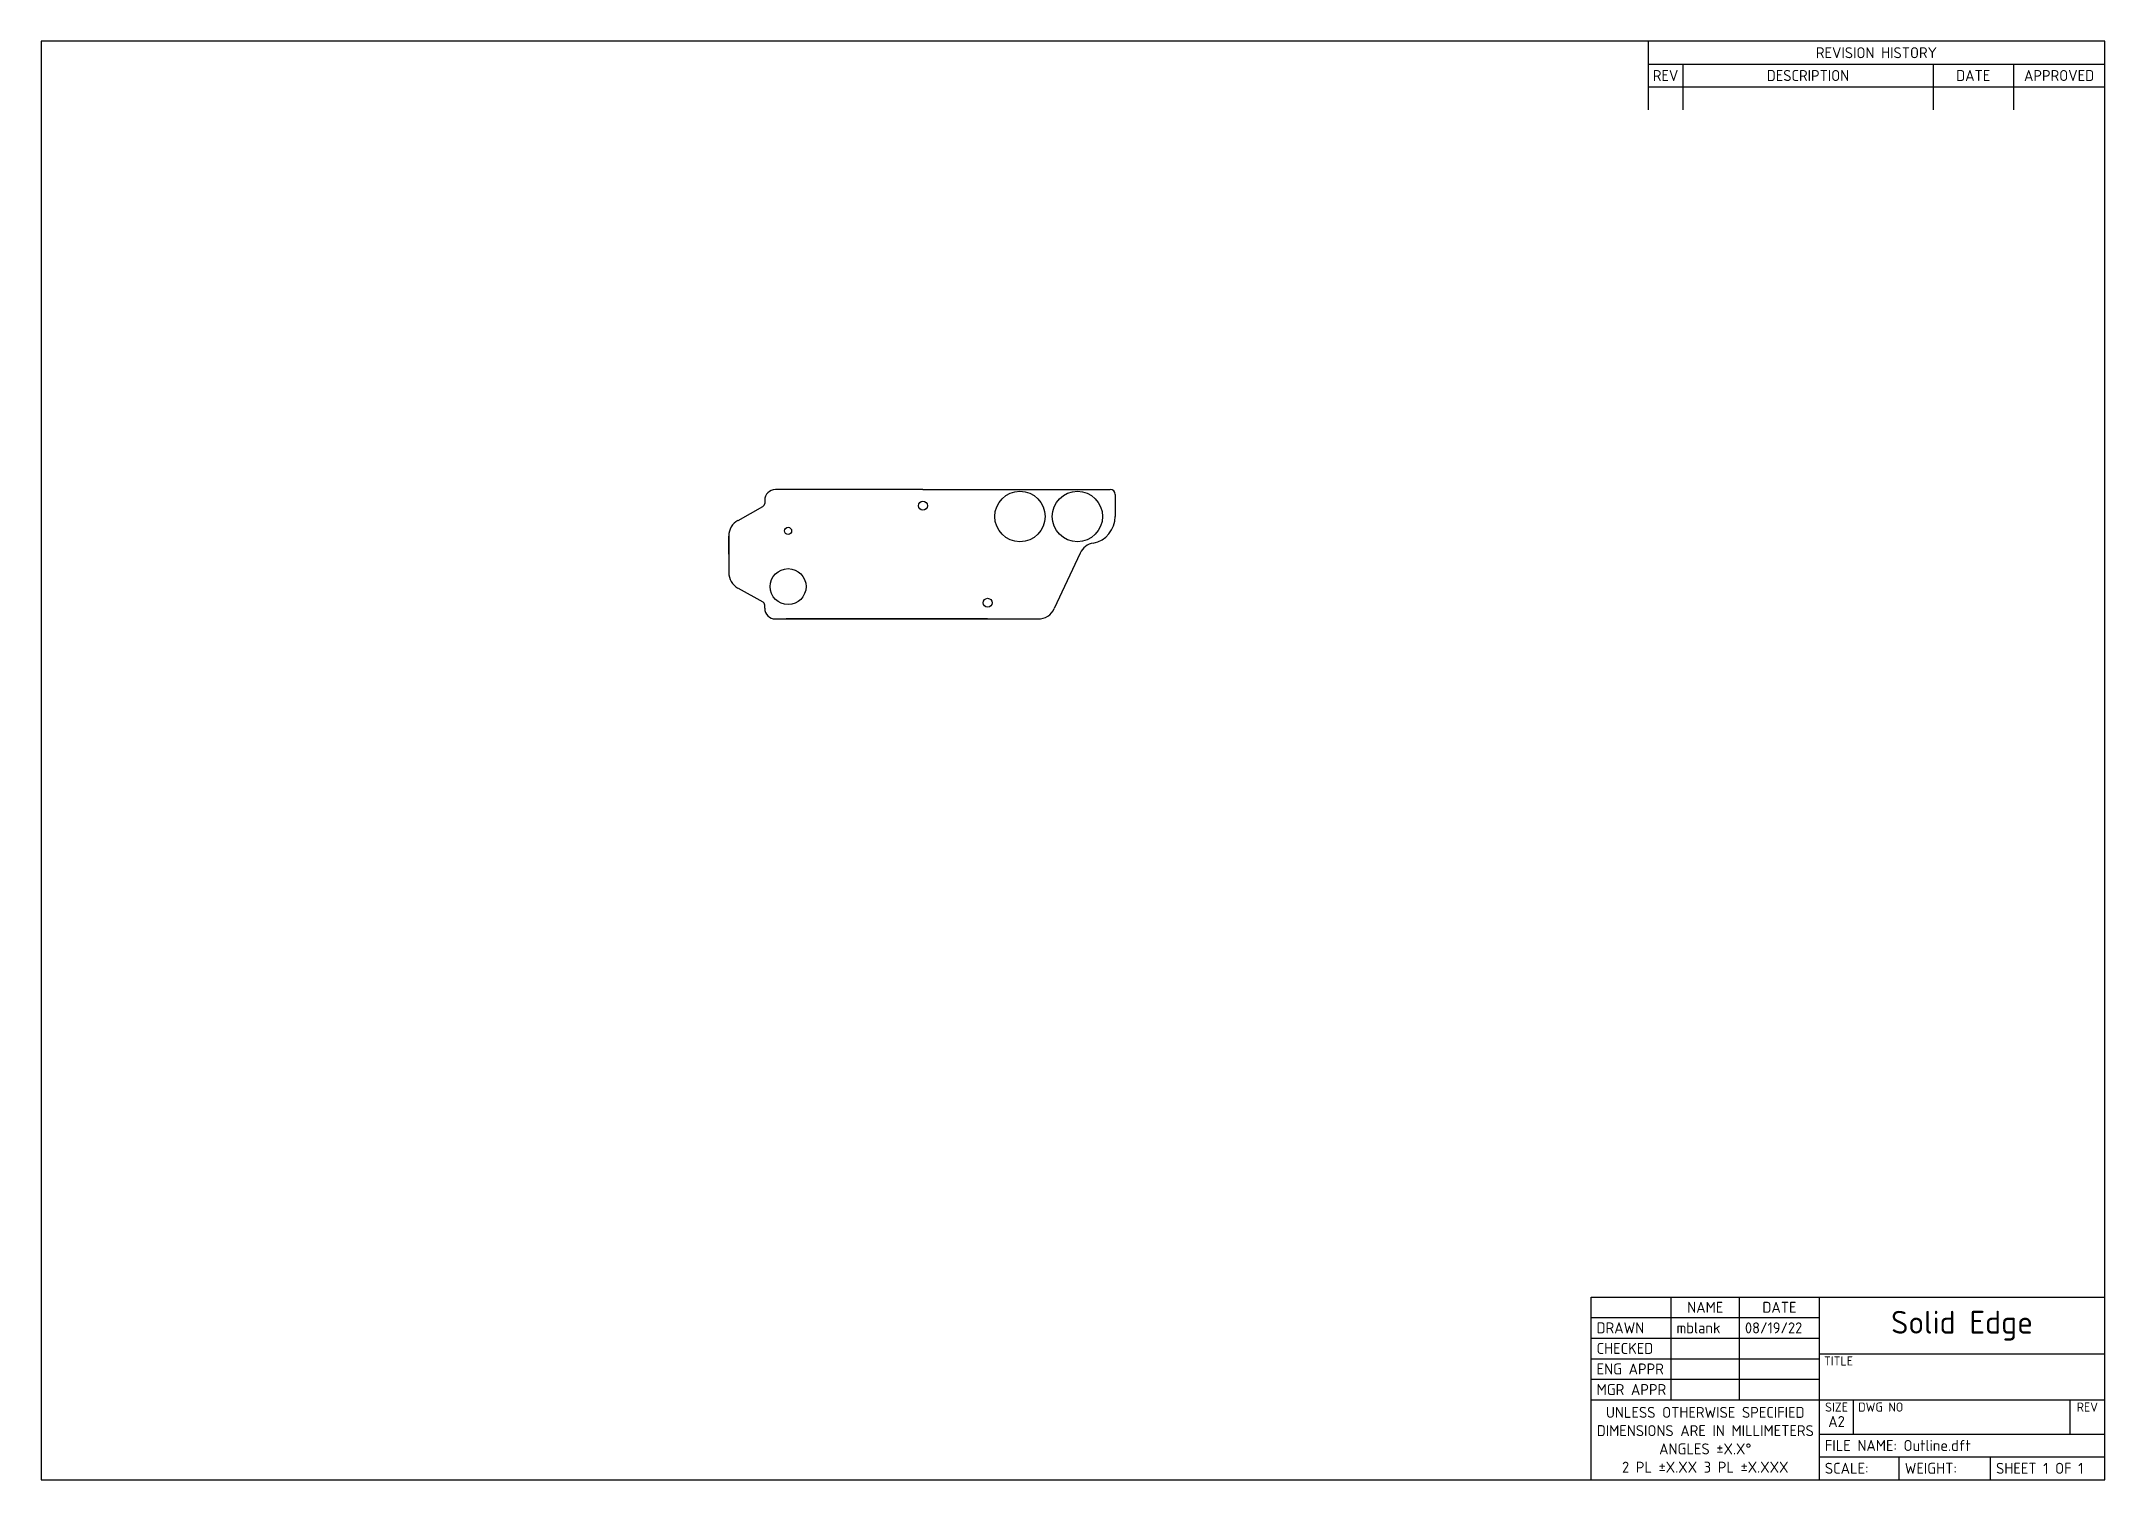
# Model space of a CAD drawing. Extents: x 10 to 584, y 10 to 410.
import ezdxf

# ---------------------------------------------------------------- set-up
doc = ezdxf.new("R2010")
doc.units = 0
doc.layers.add('DEFAULT', color=7, linetype='CONTINUOUS')

msp = doc.modelspace()

# ---------------------------------------------------------------- linework, layer by layer
at = {"layer": 'DEFAULT', "color": 7, "linetype": 'CONTINUOUS'}
for p, q in [((584, 410), (10, 410)), ((10, 410), (10, 10)), ((457, 410), (457, 390.95)), ((584, 10), (584, 410)), ((457, 403.65), (584, 403.65)), ((466.65, 403.65), (466.65, 390.95)), ((536.25, 403.65), (536.25, 390.95)), ((558.6, 403.65), (558.6, 390.95)), ((457, 397.3), (584, 397.3)), ((211.24, 282.35), (211.24, 281.49)), ((255.24, 285.35), (214.24, 285.35)), ((255.24, 285.35), (218.24, 285.35)), ((255.24, 285.35), (307.24, 285.35)), ((255.24, 285.35), (282.24, 285.35)), ((255.24, 285.35), (298.24, 285.35)), ((307.24, 285.35), (307.37, 285.35)), ((308.74, 283.98), (308.74, 277.85)), ((203.82, 276.78), (210.73, 280.62)), ((201.24, 272.41), (201.24, 262.29)), ((201.24, 267.35), (201.24, 272.41)), ((201.24, 267.35), (201.24, 262.29)), ((299, 267.68), (291.8, 252.24)), ((203.82, 257.92), (210.73, 254.08)), ((211.24, 252.35), (211.24, 253.21)), ((214.24, 249.35), (273.24, 249.35)), ((214.24, 249.35), (219.24, 249.35)), ((273.24, 249.35), (217.24, 249.35)), ((273.24, 249.35), (287.27, 249.35)), ((441.12, 10), (441.12, 60.8)), ((441.12, 60.8), (584, 60.8)), ((463.35, 32.23), (463.35, 60.8)), ((482.4, 32.23), (482.4, 60.8)), ((504.62, 10), (504.62, 60.8)), ((441.12, 55.09), (504.62, 55.09)), ((441.12, 49.37), (504.62, 49.37)), ((441.12, 43.66), (504.62, 43.66)), ((504.62, 45.05), (584, 45.05)), ((441.12, 37.94), (504.62, 37.94)), ((441.12, 32.23), (584, 32.23)), ((514.15, 22.7), (514.15, 32.1)), ((574.35, 22.7), (574.35, 32.1)), ((504.62, 22.7), (584, 22.7)), ((504.62, 16.35), (584, 16.35)), ((526.85, 10), (526.85, 16.35)), ((552.25, 10), (552.25, 16.35)), ((10, 10), (584, 10))]:
    msp.add_line(p, q, dxfattribs=at)
for centre, radius in [((255.24, 280.85), 1.25), ((282.24, 277.85), 7), ((298.24, 277.85), 7), ((217.74, 273.85), 1), ((217.74, 258.35), 5), ((273.24, 253.85), 1.25)]:
    msp.add_circle(centre, radius, dxfattribs=at)
for centre, radius, start, end in [((210.24, 281.49), 1, 299.0546, 0), ((214.24, 282.35), 3, 90, 180), ((307.37, 283.98), 1.37, 0, 90), ((206.24, 272.41), 5, 119.0546, 180), ((301.24, 277.85), 7.5, 280.55307, 0), ((303.53, 265.56), 5, 100.55307, 155), ((206.24, 262.29), 5, 180, 240.9454), ((210.24, 253.21), 1, 0, 60.9454), ((214.24, 252.35), 3, 180, 270), ((287.27, 254.35), 5, 270, 335)]:
    msp.add_arc(centre, radius, start, end, dxfattribs=at)

# ---------------------------------------------------------------- texts
at = {"layer": 'DEFAULT'}
for s, insert, char_height, width, attachment_point in [('{\\fSolid Edge ISO|b0||i0||c0|p34;\\C7;\\H3.048;\\W1.;REVISION HISTORY}', (520.5, 406.82), 3.048, 127, 5), ('{\\fSolid Edge ISO|b0||i0||c0|p34;\\C7;\\H3.048;\\W1.;REV}', (461.83, 400.48), 3.048, 9.652, 5), ('{\\fSolid Edge ISO|b0||i0||c0|p34;\\C7;\\H3.048;\\W1.;DESCRIPTION}', (501.45, 400.48), 3.048, 69.596, 5), ('{\\fSolid Edge ISO|b0||i0||c0|p34;\\C7;\\H3.048;\\W1.;DATE}', (547.42, 400.48), 3.048, 22.352, 5), ('{\\fSolid Edge ISO|b0||i0||c0|p34;\\C7;\\H3.048;\\W1.;APPROVED}', (571.3, 400.48), 3.048, 25.4, 5), ('{\\fSolid Edge ISO|b0||i0||c0|p34;\\C7;\\H3.048;\\W1.;NAME}', (472.88, 57.94), 3.048, 19.05, 5), ('{\\fSolid Edge ISO|b0||i0||c0|p34;\\C7;\\H3.048;\\W1.;DATE}', (493.51, 57.94), 3.048, 22.225, 5), ('{\\fSolid Edge ISO|b0||i0||c0|p34;\\C7;\\H3.048;\\W1.;DRAWN}', (442.65, 52.23), 3.048, 20.701, 4), ('{\\fSolid Edge ISO|b1||i0||c0|p34;\\C7;\\H6.35;\\W1.;Solid Edge}', (544.31, 52.83), 6.35, 79.375, 5), ('{\\fSolid Edge ISO|b0||i0||c0|p34;\\C7;\\H3.048;\\W1.;CHECKED}', (442.65, 46.51), 3.048, 20.701, 4), ('{\\fSolid Edge ISO|b0||i0||c0|p34;\\C7;\\H3.048;\\W1.;ENG APPR}', (442.65, 40.8), 3.048, 20.701, 4), ('{\\fSolid Edge ISO|b0||i0||c0|p34;\\C7;\\H2.54;\\W1.;TITLE}', (505.89, 44.3), 2.54, 78.105, 1), ('{\\fSolid Edge ISO|b0||i0||c0|p34;\\C7;\\H3.048;\\W1.;MGR APPR}', (442.65, 35.08), 3.048, 20.701, 4), ('{\\fSolid Edge ISO|b0||i0||c0|p34;\\C7;\\H3.048;\\W1.;UNLESS OTHERWISE SPECIFIED\\P}{\\fSolid Edge ISO|b0||i0||c0|p34;\\C7;\\H3.048;\\W1.;DIMENSIONS ARE IN MILLIMETERS\\P}{\\fSolid Edge ISO|b0||i0||c0|p34;\\C7;\\H3.048;\\W1.;ANGLES ±X.X°\\P}{\\fSolid Edge ISO|b0||i0||c0|p34;\\C7;\\H3.048;\\W1.;2 PL ±X.XX 3 PL ±X.XXX}', (472.88, 21.11), 3.048, 63.5, 5), ('{\\fSolid Edge ISO|b0||i0||c0|p34;\\C7;\\H2.54;\\W1.;SIZE}', (509.39, 31.47), 2.54, 9.525, 2), ('{\\fSolid Edge ISO|b0||i0||c0|p34;\\C7;\\H2.54;\\W1.;DWG NO}', (515.42, 31.47), 2.54, 58.928, 1), ('{\\fSolid Edge ISO|b0||i0||c0|p34;\\C7;\\H2.54;\\W1.;REV}', (579.17, 31.47), 2.54, 9.652, 2), ('{\\fSolid Edge ISO|b1||i0||c0|p34;\\C7;\\H3.048;\\W1.;A2}', (509.39, 26.19), 3.048, 9.525, 5), ('{\\fSolid Edge ISO|b0||i0||c0|p34;\\C7;\\H3.048;\\W1.;SCALE:}', (506.15, 13.18), 3.048, 20.701, 4), ('{\\fSolid Edge ISO|b0||i0||c0|p34;\\C7;\\H3.048;\\W1.;WEIGHT:}', (528.37, 13.18), 3.048, 23.876, 4)]:
    msp.add_mtext(s, dxfattribs=dict(at, insert=insert, char_height=char_height, width=width, attachment_point=attachment_point))
at = {"layer": 'DEFAULT', "linetype": 'CONTINUOUS', "char_height": 3.048, "attachment_point": 1}
for s, insert in [('{\\pxsm0.9;\\fSolid Edge ISO|b0||i0||c0|p34;\\W1.;mblank\\P}', (464.87, 53.75)), ('{\\pxsm0.9;\\fSolid Edge ISO|b0||i0||c0|p34;\\W1.;08/19/22\\P}', (483.92, 53.75)), ('{\\pxsm0.9;\\fSolid Edge ISO|b0||i0||c0|p34;\\W1.;FILE NAME: Outline.dft\\P}', (506.15, 21.05)), ('{\\pxsm0.9;\\fSolid Edge ISO|b0||i0||c0|p34;\\W1.;SHEET 1 OF 1\\P}', (553.77, 14.7))]:
    msp.add_mtext(s, dxfattribs=dict(at, insert=insert))

doc.saveas('drawing.dxf')
